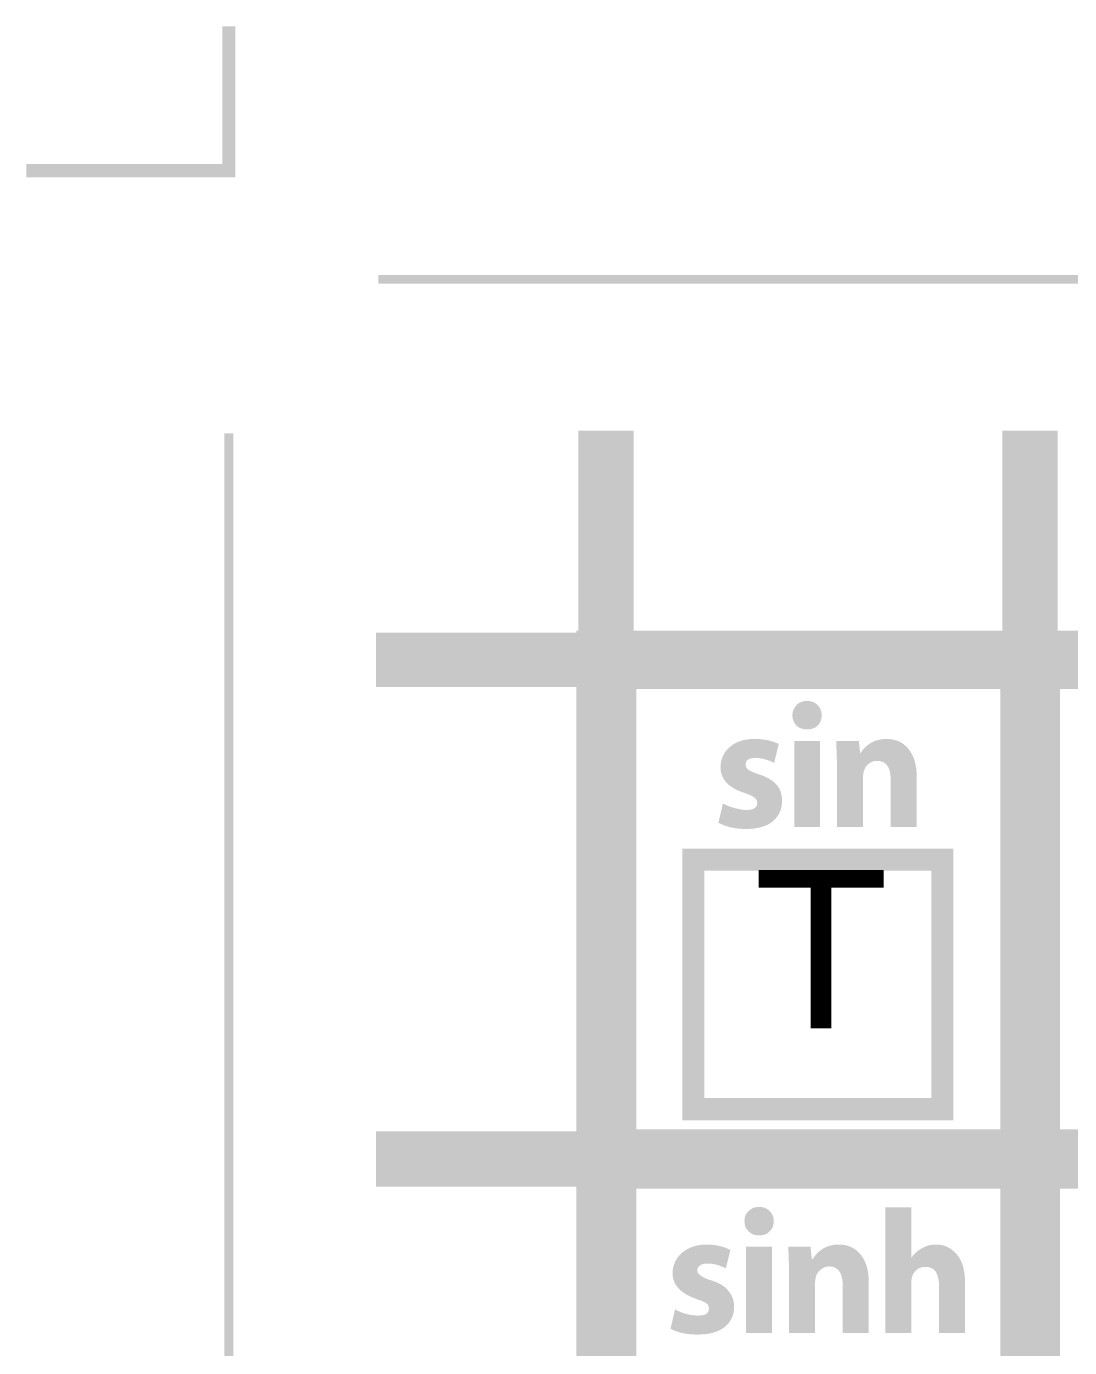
# Model space of a CAD drawing. Header units: millimetres. Extents: x 50 to 239, y 17 to 185.
# Drawn here: x 49.9 to 91.7, y 132.2 to 185.1 of the extents above; entities that cross this region are included whole.
import ezdxf

# ---------------------------------------------------------------- set-up
doc = ezdxf.new("R2010")
doc.units = ezdxf.units.MM
doc.header["$MEASUREMENT"] = 0
doc.layers.get('0').update_dxf_attribs({"linetype": 'CONTINUOUS'})
doc.styles.add('Arial1', font='arial.ttf', dxfattribs={"height": 6})

msp = doc.modelspace()

# ---------------------------------------------------------------- hatches: boundary and pattern name
at = {"true_color": 0x000007}
for points in [[(57.751, 185.093), (57.751, 179.053), (58.28, 179.053), (58.28, 185.093)], [(49.907, 179.583), (49.907, 179.053), (58.28, 179.053), (58.28, 179.583)], [(64.006, 175.131), (64.006, 174.784), (72.097, 174.784), (72.097, 175.131)], [(72.097, 175.131), (72.097, 174.784), (74.149, 174.784), (74.149, 175.131)], [(74.149, 175.131), (74.149, 174.784), (76.615, 174.784), (76.615, 175.131)], [(76.615, 175.131), (76.615, 174.784), (86.593, 174.784), (86.593, 175.131)], [(86.593, 175.131), (86.593, 174.784), (89.075, 174.784), (89.075, 175.131)], [(89.075, 175.131), (89.075, 174.784), (91.127, 174.784), (91.127, 175.131)], [(91.127, 175.131), (91.127, 174.784), (93.592, 174.784), (93.592, 175.131)], [(72.015, 168.893), (72.015, 160.537), (72.197, 160.537), (72.197, 168.893)], [(72.015, 168.893), (72.015, 168.711), (74.232, 168.711), (74.232, 168.893)], [(74.066, 168.893), (74.066, 160.884), (74.232, 160.884), (74.232, 168.893)], [(88.992, 168.893), (88.992, 160.884), (89.174, 160.884), (89.174, 168.893)], [(88.992, 168.893), (88.992, 168.711), (91.21, 168.711), (91.21, 168.893)], [(91.044, 168.893), (91.044, 160.884), (91.21, 160.884), (91.21, 168.893)], [(57.833, 168.794), (57.833, 160.719), (58.197, 160.719), (58.197, 168.794)], [(57.833, 160.719), (57.833, 158.716), (58.197, 158.716), (58.197, 160.719)], [(63.906, 160.801), (63.906, 158.634), (64.088, 158.634), (64.088, 160.801)], [(63.906, 160.801), (63.906, 160.619), (72.279, 160.619), (72.279, 160.801)], [(71.932, 160.884), (71.932, 158.551), (72.279, 158.551), (72.279, 160.884)], [(71.932, 160.884), (71.932, 160.537), (74.232, 160.537), (74.232, 160.884)], [(74.066, 160.884), (74.066, 160.537), (76.615, 160.537), (76.615, 160.884)], [(76.615, 160.884), (76.615, 160.537), (86.593, 160.537), (86.593, 160.884)], [(86.593, 160.884), (86.593, 160.537), (89.174, 160.537), (89.174, 160.884)], [(88.992, 160.884), (88.992, 160.537), (91.21, 160.537), (91.21, 160.884)], [(91.044, 160.884), (91.044, 160.537), (93.592, 160.537), (93.592, 160.884)], [(63.906, 158.816), (63.906, 158.634), (71.932, 158.634), (71.932, 158.816)], [(71.932, 158.898), (71.932, 151.717), (72.279, 151.717), (72.279, 158.898)], [(72.279, 158.898), (72.279, 158.551), (74.331, 158.551), (74.331, 158.898)], [(73.967, 158.898), (73.967, 158.551), (76.615, 158.551), (76.615, 158.898)], [(76.615, 158.898), (76.615, 158.551), (86.593, 158.551), (86.593, 158.898)], [(86.593, 158.898), (86.593, 158.551), (89.257, 158.551), (89.257, 158.898)], [(88.91, 158.898), (88.91, 158.551), (91.309, 158.551), (91.309, 158.898)], [(90.945, 158.898), (90.945, 158.551), (93.592, 158.551), (93.592, 158.898)], [(57.833, 158.716), (57.833, 151.717), (58.197, 151.717), (58.197, 158.716)], [(73.967, 158.551), (73.967, 151.717), (74.331, 151.717), (74.331, 158.551)], [(88.91, 158.551), (88.91, 151.717), (89.257, 151.717), (89.257, 158.551)], [(90.945, 158.551), (90.945, 151.717), (91.309, 151.717), (91.309, 158.551)], [(76.185, 152.147), (76.185, 141.275), (77.062, 141.275), (77.062, 152.147)], [(76.185, 152.147), (76.185, 151.27), (87.04, 151.27), (87.04, 152.147)], [(86.146, 152.147), (86.146, 141.275), (87.04, 141.275), (87.04, 152.147)], [(57.833, 151.717), (57.833, 141.722), (58.197, 141.722), (58.197, 151.717)], [(71.932, 151.717), (71.932, 141.722), (72.279, 141.722), (72.279, 151.717)], [(73.967, 151.717), (73.967, 141.722), (74.331, 141.722), (74.331, 151.717)], [(88.91, 151.717), (88.91, 141.722), (89.257, 141.722), (89.257, 151.717)], [(90.945, 151.717), (90.945, 141.722), (91.309, 141.722), (91.309, 151.717)], [(76.185, 142.169), (76.185, 141.275), (87.04, 141.275), (87.04, 142.169)], [(57.833, 141.722), (57.833, 140.729), (58.197, 140.729), (58.197, 141.722)], [(71.932, 141.722), (71.932, 140.564), (72.279, 140.564), (72.279, 141.722)], [(73.967, 141.722), (73.967, 140.911), (74.331, 140.911), (74.331, 141.722)], [(88.91, 141.722), (88.91, 140.911), (89.257, 140.911), (89.257, 141.722)], [(90.945, 141.722), (90.945, 140.911), (91.309, 140.911), (91.309, 141.722)], [(63.906, 140.829), (63.906, 138.611), (64.088, 138.611), (64.088, 140.829)], [(63.906, 140.829), (63.906, 140.647), (71.932, 140.647), (71.932, 140.829)], [(71.932, 140.911), (71.932, 138.528), (72.279, 138.528), (72.279, 140.911)], [(72.279, 140.911), (72.279, 140.564), (74.331, 140.564), (74.331, 140.911)], [(73.967, 140.911), (73.967, 140.564), (76.615, 140.564), (76.615, 140.911)], [(76.615, 140.911), (76.615, 140.564), (86.593, 140.564), (86.593, 140.911)], [(86.593, 140.911), (86.593, 140.564), (89.257, 140.564), (89.257, 140.911)], [(88.91, 140.911), (88.91, 140.564), (91.309, 140.564), (91.309, 140.911)], [(90.945, 140.911), (90.945, 140.564), (93.592, 140.564), (93.592, 140.911)], [(57.833, 140.729), (57.833, 138.71), (58.197, 138.71), (58.197, 140.729)], [(57.833, 138.71), (57.833, 131.198), (58.197, 131.198), (58.197, 138.71)], [(63.906, 138.793), (63.906, 138.611), (71.932, 138.611), (71.932, 138.793)], [(71.932, 138.876), (71.932, 131.198), (72.279, 131.198), (72.279, 138.876)], [(72.279, 138.876), (72.279, 138.528), (74.331, 138.528), (74.331, 138.876)], [(73.967, 138.876), (73.967, 138.528), (76.615, 138.528), (76.615, 138.876)], [(76.615, 138.876), (76.615, 138.528), (86.593, 138.528), (86.593, 138.876)], [(86.593, 138.876), (86.593, 138.528), (89.257, 138.528), (89.257, 138.876)], [(88.91, 138.876), (88.91, 138.528), (91.309, 138.528), (91.309, 138.876)], [(90.945, 138.876), (90.945, 138.528), (93.592, 138.528), (93.592, 138.876)], [(73.967, 138.528), (73.967, 131.198), (74.331, 131.198), (74.331, 138.528)], [(88.91, 138.528), (88.91, 131.198), (89.257, 131.198), (89.257, 138.528)], [(90.945, 138.528), (90.945, 131.198), (91.309, 131.198), (91.309, 138.528)]]:
    msp.add_hatch(color=0, dxfattribs=at).paths.add_polyline_path(points)
at = {"true_color": 0xededed}
for points in [[(72.097, 168.794), (72.097, 160.719), (74.166, 160.719), (74.166, 168.794)], [(89.075, 168.794), (89.075, 160.719), (91.143, 160.719), (91.143, 168.794)], [(64.006, 160.719), (64.006, 158.7), (72.097, 158.7), (72.097, 160.719)], [(64.006, 140.729), (64.006, 138.694), (72.097, 138.694), (72.097, 140.729)]]:
    msp.add_hatch(color=0, dxfattribs=at).paths.add_polyline_path(points)
at = {"true_color": 0xdddddd}
for points in [[(72.097, 160.719), (72.097, 158.716), (74.149, 158.716), (74.149, 160.719)], [(74.149, 160.719), (74.149, 158.7), (89.075, 158.7), (89.075, 160.719)], [(89.075, 160.719), (89.075, 158.716), (91.127, 158.716), (91.127, 160.719)], [(91.127, 160.719), (91.127, 158.7), (106.135, 158.7), (106.135, 160.719)], [(72.097, 158.716), (72.097, 151.717), (74.166, 151.717), (74.166, 158.716)], [(89.075, 158.716), (89.075, 151.717), (91.143, 151.717), (91.143, 158.716)], [(72.097, 151.717), (72.097, 141.722), (74.166, 141.722), (74.166, 151.717)], [(89.075, 151.717), (89.075, 141.722), (91.143, 141.722), (91.143, 151.717)], [(72.097, 141.722), (72.097, 140.729), (74.166, 140.729), (74.166, 141.722)], [(89.075, 141.722), (89.075, 140.729), (91.143, 140.729), (91.143, 141.722)], [(72.097, 140.729), (72.097, 138.71), (74.149, 138.71), (74.149, 140.729)], [(74.149, 140.729), (74.149, 138.694), (89.075, 138.694), (89.075, 140.729)], [(89.075, 140.729), (89.075, 138.71), (91.127, 138.71), (91.127, 140.729)], [(91.127, 140.729), (91.127, 138.694), (106.135, 138.694), (106.135, 140.729)], [(72.097, 138.71), (72.097, 131.198), (74.166, 131.198), (74.166, 138.71)], [(89.075, 138.71), (89.075, 131.198), (91.143, 131.198), (91.143, 138.71)]]:
    msp.add_hatch(color=0, dxfattribs=at).paths.add_polyline_path(points)
at = {"true_color": 0xff7b52}
h = msp.add_hatch(color=0, dxfattribs=at)
h.paths.add_polyline_path([(81.695, 153.024), (80.669, 153.024), (80.669, 156.466), (81.695, 156.466)])
edge = h.paths.add_edge_path()
edge.add_spline(control_points=[(81.761, 157.492), (81.761, 157.326), (81.711, 157.194), (81.596, 157.078), (81.596, 157.078), (81.496, 156.979), (81.347, 156.929), (81.182, 156.929), (81.182, 156.929), (81, 156.929), (80.867, 156.979), (80.752, 157.078), (80.752, 157.078), (80.652, 157.194), (80.586, 157.326), (80.586, 157.492), (80.586, 157.492), (80.586, 157.657), (80.652, 157.79), (80.752, 157.906), (80.752, 157.906), (80.867, 158.021), (81, 158.071), (81.182, 158.071), (81.182, 158.071), (81.347, 158.071), (81.496, 158.021), (81.596, 157.906), (81.596, 157.906), (81.711, 157.79), (81.761, 157.657), (81.761, 157.492)], knot_values=[0, 0, 0, 0, 0.03125, 0.03125, 0.03125, 0.03125, 0.0625, 0.0625, 0.0625, 0.0625, 0.09375, 0.09375, 0.09375, 0.09375, 0.125, 0.125, 0.125, 0.125, 0.15625, 0.15625, 0.15625, 0.15625, 0.1875, 0.1875, 0.1875, 0.1875, 0.21875, 0.21875, 0.21875, 0.21875, 1, 1, 1, 1], degree=3, periodic=0)
h = msp.add_hatch(color=0, dxfattribs=at)
edge = h.paths.add_edge_path()
edge.add_line((77.624, 153.189), (77.806, 153.967))
edge.add_spline(control_points=[(77.806, 153.967), (77.939, 153.884), (78.087, 153.835), (78.253, 153.785), (78.253, 153.785), (78.435, 153.736), (78.584, 153.702), (78.733, 153.702), (78.733, 153.702), (79.031, 153.702), (79.18, 153.802), (79.18, 153.984), (79.18, 153.984), (79.18, 154.083), (79.13, 154.149), (79.064, 154.199), (79.064, 154.199), (78.998, 154.265), (78.865, 154.315), (78.683, 154.381), (78.683, 154.381), (78.038, 154.579), (77.707, 154.927), (77.707, 155.407), (77.707, 155.407), (77.707, 155.738), (77.839, 156.019), (78.087, 156.234), (78.087, 156.234), (78.336, 156.449), (78.667, 156.549), (79.08, 156.549), (79.08, 156.549), (79.444, 156.549), (79.759, 156.482), (80.04, 156.35)], knot_values=[0, 0, 0, 0, 0.027778, 0.027778, 0.027778, 0.027778, 0.055556, 0.055556, 0.055556, 0.055556, 0.083333, 0.083333, 0.083333, 0.083333, 0.111111, 0.111111, 0.111111, 0.111111, 0.138889, 0.138889, 0.138889, 0.138889, 0.166667, 0.166667, 0.166667, 0.166667, 0.194444, 0.194444, 0.194444, 0.194444, 0.222222, 0.222222, 0.222222, 0.222222, 1, 1, 1, 1], degree=3, periodic=0)
edge.add_line((80.04, 156.35), (79.858, 155.589))
edge.add_spline(control_points=[(79.858, 155.589), (79.593, 155.721), (79.345, 155.787), (79.113, 155.787), (79.113, 155.787), (78.849, 155.787), (78.716, 155.705), (78.716, 155.523), (78.716, 155.523), (78.716, 155.44), (78.749, 155.374), (78.832, 155.308), (78.832, 155.308), (78.915, 155.258), (79.064, 155.192), (79.262, 155.126), (79.262, 155.126), (79.577, 155.026), (79.808, 154.877), (79.957, 154.712), (79.957, 154.712), (80.106, 154.546), (80.172, 154.331), (80.172, 154.066), (80.172, 154.066), (80.172, 153.719), (80.04, 153.454), (79.792, 153.239), (79.792, 153.239), (79.544, 153.041), (79.18, 152.941), (78.733, 152.941), (78.733, 152.941), (78.303, 152.941), (77.939, 153.024), (77.624, 153.189)], knot_values=[0, 0, 0, 0, 0.027778, 0.027778, 0.027778, 0.027778, 0.055556, 0.055556, 0.055556, 0.055556, 0.083333, 0.083333, 0.083333, 0.083333, 0.111111, 0.111111, 0.111111, 0.111111, 0.138889, 0.138889, 0.138889, 0.138889, 0.166667, 0.166667, 0.166667, 0.166667, 0.194444, 0.194444, 0.194444, 0.194444, 0.222222, 0.222222, 0.222222, 0.222222, 1, 1, 1, 1], degree=3, periodic=0)
h = msp.add_hatch(color=0, dxfattribs=at)
edge = h.paths.add_edge_path()
edge.add_line((82.373, 153.024), (82.373, 155.357))
edge.add_spline(control_points=[(82.373, 155.357), (82.373, 155.705), (82.357, 156.069), (82.34, 156.466)], knot_values=[0, 0, 0, 0, 1, 1, 1, 1], degree=3, periodic=0)
edge.add_line((82.34, 156.466), (83.25, 156.466))
edge.add_line((83.25, 156.466), (83.3, 155.986))
edge.add_line((83.3, 155.986), (83.316, 155.986))
edge.add_spline(control_points=[(83.316, 155.986), (83.565, 156.367), (83.912, 156.549), (84.359, 156.549), (84.359, 156.549), (84.723, 156.549), (85.021, 156.416), (85.236, 156.151), (85.236, 156.151), (85.451, 155.887), (85.567, 155.523), (85.567, 155.043)], knot_values=[0, 0, 0, 0, 0.083333, 0.083333, 0.083333, 0.083333, 0.166667, 0.166667, 0.166667, 0.166667, 1, 1, 1, 1], degree=3, periodic=0)
edge.add_line((85.567, 155.043), (85.567, 153.024))
edge.add_line((85.567, 153.024), (84.524, 153.024))
edge.add_line((84.524, 153.024), (84.524, 154.91))
edge.add_spline(control_points=[(84.524, 154.91), (84.524, 155.423), (84.342, 155.672), (83.978, 155.672), (83.978, 155.672), (83.829, 155.672), (83.697, 155.622), (83.581, 155.49), (83.581, 155.49), (83.465, 155.374), (83.416, 155.208), (83.416, 154.993)], knot_values=[0, 0, 0, 0, 0.083333, 0.083333, 0.083333, 0.083333, 0.166667, 0.166667, 0.166667, 0.166667, 1, 1, 1, 1], degree=3, periodic=0)
edge.add_line((83.416, 154.993), (83.416, 153.024))
edge.add_line((83.416, 153.024), (82.373, 153.024))
h = msp.add_hatch(color=0, dxfattribs=at)
h.paths.add_polyline_path([(79.775, 132.753), (78.733, 132.753), (78.733, 136.212), (79.775, 136.212)])
edge = h.paths.add_edge_path()
edge.add_spline(control_points=[(79.841, 137.238), (79.841, 137.072), (79.792, 136.923), (79.676, 136.824), (79.676, 136.824), (79.577, 136.708), (79.428, 136.659), (79.246, 136.659), (79.246, 136.659), (79.08, 136.659), (78.931, 136.708), (78.832, 136.824), (78.832, 136.824), (78.716, 136.923), (78.667, 137.072), (78.667, 137.238), (78.667, 137.238), (78.667, 137.403), (78.716, 137.536), (78.832, 137.635), (78.832, 137.635), (78.948, 137.751), (79.08, 137.8), (79.246, 137.8), (79.246, 137.8), (79.428, 137.8), (79.56, 137.751), (79.676, 137.635), (79.676, 137.635), (79.775, 137.536), (79.841, 137.403), (79.841, 137.238)], knot_values=[0, 0, 0, 0, 0.03125, 0.03125, 0.03125, 0.03125, 0.0625, 0.0625, 0.0625, 0.0625, 0.09375, 0.09375, 0.09375, 0.09375, 0.125, 0.125, 0.125, 0.125, 0.15625, 0.15625, 0.15625, 0.15625, 0.1875, 0.1875, 0.1875, 0.1875, 0.21875, 0.21875, 0.21875, 0.21875, 1, 1, 1, 1], degree=3, periodic=0)
h = msp.add_hatch(color=0, dxfattribs=at)
edge = h.paths.add_edge_path()
edge.add_line((84.309, 132.753), (84.309, 137.784))
edge.add_line((84.309, 137.784), (85.352, 137.784))
edge.add_line((85.352, 137.784), (85.352, 135.782))
edge.add_line((85.352, 135.782), (85.368, 135.782))
edge.add_spline(control_points=[(85.368, 135.782), (85.468, 135.93), (85.6, 136.046), (85.782, 136.146), (85.782, 136.146), (85.948, 136.245), (86.13, 136.295), (86.328, 136.295), (86.328, 136.295), (86.692, 136.295), (86.973, 136.146), (87.189, 135.881), (87.189, 135.881), (87.404, 135.616), (87.503, 135.252), (87.503, 134.756)], knot_values=[0, 0, 0, 0, 0.0625, 0.0625, 0.0625, 0.0625, 0.125, 0.125, 0.125, 0.125, 0.1875, 0.1875, 0.1875, 0.1875, 1, 1, 1, 1], degree=3, periodic=0)
edge.add_line((87.503, 134.756), (87.503, 132.753))
edge.add_line((87.503, 132.753), (86.46, 132.753))
edge.add_line((86.46, 132.753), (86.46, 134.623))
edge.add_spline(control_points=[(86.46, 134.623), (86.46, 135.153), (86.278, 135.401), (85.914, 135.401), (85.914, 135.401), (85.765, 135.401), (85.633, 135.351), (85.517, 135.235), (85.517, 135.235), (85.418, 135.136), (85.352, 134.987), (85.352, 134.789)], knot_values=[0, 0, 0, 0, 0.083333, 0.083333, 0.083333, 0.083333, 0.166667, 0.166667, 0.166667, 0.166667, 1, 1, 1, 1], degree=3, periodic=0)
edge.add_line((85.352, 134.789), (85.352, 132.753))
edge.add_line((85.352, 132.753), (84.309, 132.753))
h = msp.add_hatch(color=0, dxfattribs=at)
edge = h.paths.add_edge_path()
edge.add_line((75.705, 132.919), (75.887, 133.697))
edge.add_spline(control_points=[(75.887, 133.697), (76.002, 133.63), (76.151, 133.564), (76.333, 133.515), (76.333, 133.515), (76.515, 133.465), (76.664, 133.448), (76.797, 133.448), (76.797, 133.448), (77.095, 133.448), (77.244, 133.531), (77.244, 133.73), (77.244, 133.73), (77.244, 133.812), (77.21, 133.895), (77.144, 133.945), (77.144, 133.945), (77.062, 133.994), (76.946, 134.044), (76.747, 134.11), (76.747, 134.11), (76.118, 134.325), (75.787, 134.673), (75.787, 135.136), (75.787, 135.136), (75.787, 135.467), (75.92, 135.748), (76.168, 135.964), (76.168, 135.964), (76.416, 136.179), (76.747, 136.295), (77.161, 136.295), (77.161, 136.295), (77.508, 136.295), (77.839, 136.212), (78.104, 136.079)], knot_values=[0, 0, 0, 0, 0.027778, 0.027778, 0.027778, 0.027778, 0.055556, 0.055556, 0.055556, 0.055556, 0.083333, 0.083333, 0.083333, 0.083333, 0.111111, 0.111111, 0.111111, 0.111111, 0.138889, 0.138889, 0.138889, 0.138889, 0.166667, 0.166667, 0.166667, 0.166667, 0.194444, 0.194444, 0.194444, 0.194444, 0.222222, 0.222222, 0.222222, 0.222222, 1, 1, 1, 1], degree=3, periodic=0)
edge.add_line((78.104, 136.079), (77.922, 135.335))
edge.add_spline(control_points=[(77.922, 135.335), (77.674, 135.467), (77.426, 135.533), (77.194, 135.533), (77.194, 135.533), (76.929, 135.533), (76.78, 135.434), (76.78, 135.252), (76.78, 135.252), (76.78, 135.169), (76.83, 135.103), (76.913, 135.053), (76.913, 135.053), (76.995, 134.987), (77.128, 134.921), (77.343, 134.855), (77.343, 134.855), (77.657, 134.756), (77.889, 134.623), (78.021, 134.441), (78.021, 134.441), (78.17, 134.276), (78.253, 134.061), (78.253, 133.796), (78.253, 133.796), (78.253, 133.465), (78.121, 133.184), (77.872, 132.985), (77.872, 132.985), (77.608, 132.786), (77.26, 132.687), (76.797, 132.687), (76.797, 132.687), (76.383, 132.687), (76.019, 132.753), (75.705, 132.919)], knot_values=[0, 0, 0, 0, 0.027778, 0.027778, 0.027778, 0.027778, 0.055556, 0.055556, 0.055556, 0.055556, 0.083333, 0.083333, 0.083333, 0.083333, 0.111111, 0.111111, 0.111111, 0.111111, 0.138889, 0.138889, 0.138889, 0.138889, 0.166667, 0.166667, 0.166667, 0.166667, 0.194444, 0.194444, 0.194444, 0.194444, 0.222222, 0.222222, 0.222222, 0.222222, 1, 1, 1, 1], degree=3, periodic=0)
h = msp.add_hatch(color=0, dxfattribs=at)
edge = h.paths.add_edge_path()
edge.add_line((80.454, 132.753), (80.454, 135.103))
edge.add_spline(control_points=[(80.454, 135.103), (80.454, 135.434), (80.437, 135.815), (80.421, 136.212)], knot_values=[0, 0, 0, 0, 1, 1, 1, 1], degree=3, periodic=0)
edge.add_line((80.421, 136.212), (81.314, 136.212))
edge.add_line((81.314, 136.212), (81.364, 135.715))
edge.add_line((81.364, 135.715), (81.397, 135.715))
edge.add_spline(control_points=[(81.397, 135.715), (81.645, 136.096), (81.993, 136.295), (82.439, 136.295), (82.439, 136.295), (82.803, 136.295), (83.101, 136.162), (83.316, 135.897), (83.316, 135.897), (83.532, 135.633), (83.647, 135.269), (83.647, 134.789)], knot_values=[0, 0, 0, 0, 0.083333, 0.083333, 0.083333, 0.083333, 0.166667, 0.166667, 0.166667, 0.166667, 1, 1, 1, 1], degree=3, periodic=0)
edge.add_line((83.647, 134.789), (83.647, 132.753))
edge.add_line((83.647, 132.753), (82.605, 132.753))
edge.add_line((82.605, 132.753), (82.605, 134.64))
edge.add_spline(control_points=[(82.605, 134.64), (82.605, 135.153), (82.423, 135.418), (82.059, 135.418), (82.059, 135.418), (81.91, 135.418), (81.778, 135.351), (81.662, 135.235), (81.662, 135.235), (81.546, 135.12), (81.496, 134.954), (81.496, 134.739)], knot_values=[0, 0, 0, 0, 0.083333, 0.083333, 0.083333, 0.083333, 0.166667, 0.166667, 0.166667, 0.166667, 1, 1, 1, 1], degree=3, periodic=0)
edge.add_line((81.496, 134.739), (81.496, 132.753))
edge.add_line((81.496, 132.753), (80.454, 132.753))

# ---------------------------------------------------------------- texts
at = {"color": 0, "true_color": 0x000007, "style": 'Arial1'}
msp.add_text('T', height=6.347, dxfattribs=at).set_placement((79.031, 144.951))

doc.saveas('drawing.dxf')
